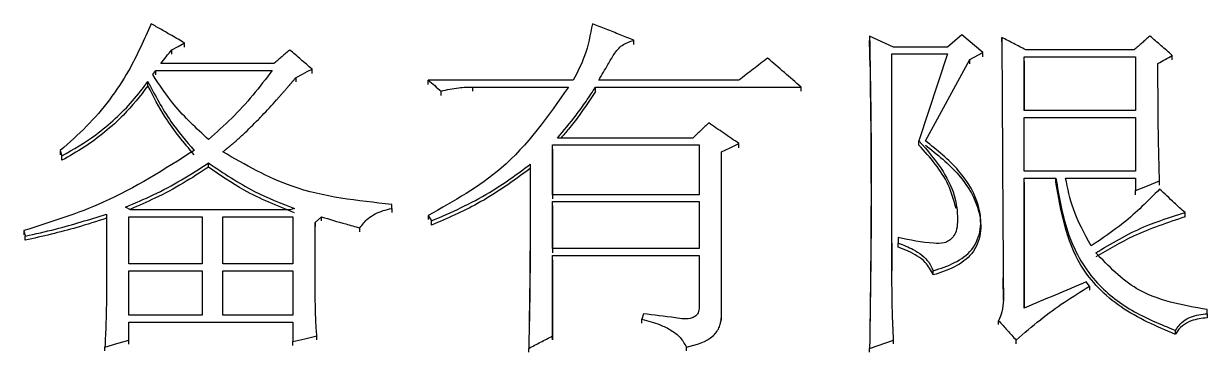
# Model space of a CAD drawing. Header units: millimetres. Extents: x 2063 to 4500, y 825 to 2548.
# Drawn here: x 2696.06 to 2704.09, y 2266.58 to 2268.81 of the extents above; entities that cross this region are included whole.
import ezdxf

# ---------------------------------------------------------------- set-up
doc = ezdxf.new("R2010")
doc.units = ezdxf.units.MM

msp = doc.modelspace()

# ---------------------------------------------------------------- linework, layer by layer
at = {"color": 7, "linetype": 'Continuous', "lineweight": 25}
for p, q in [((2700.1997, 2268.6638), (2700.1997, 2268.6935)), ((2701.9628, 2268.6469), (2701.8006, 2268.7216)), ((2701.8006, 2268.7216), (2701.8006, 2268.6916)), ((2701.8035, 2268.5126), (2701.8006, 2268.6916)), ((2702.428, 2268.731), (2702.3306, 2268.6469)), ((2702.5686, 2268.6095), (2702.428, 2268.731)), ((2702.6984, 2268.6825), (2702.6984, 2268.7123)), ((2697.0626, 2268.5985), (2697.0626, 2268.6281)), ((2697.1491, 2268.6452), (2697.1491, 2268.6749)), ((2702.3306, 2268.6469), (2701.9628, 2268.6469)), ((2702.4821, 2268.5628), (2702.5686, 2268.6095)), ((2702.5686, 2268.5799), (2702.5686, 2268.6095)), ((2703.5962, 2268.6282), (2702.8607, 2268.6282)), ((2697.7549, 2268.5347), (2696.9869, 2268.5347)), ((2701.952, 2268.6002), (2702.3306, 2268.6002)), ((2701.952, 2267.1285), (2701.952, 2268.6002)), ((2701.952, 2268.5706), (2701.952, 2268.6002)), ((2702.3306, 2268.6002), (2702.1359, 2268.0107)), ((2702.1792, 2268.0107), (2702.4821, 2268.5628)), ((2702.4821, 2268.5333), (2702.4821, 2268.5628)), ((2702.8499, 2268.5815), (2703.6071, 2268.5815)), ((2702.8499, 2268.2167), (2702.8499, 2268.5815)), ((2702.8499, 2268.5519), (2702.8499, 2268.5815)), ((2702.8499, 2268.5517), (2702.8499, 2268.2167)), ((2703.6071, 2268.5815), (2703.6071, 2268.2167)), ((2703.8559, 2268.5613), (2703.8559, 2268.5908)), ((2696.9328, 2268.4599), (2696.9544, 2268.4879)), ((2696.9544, 2268.4879), (2697.7441, 2268.488)), ((2696.9544, 2268.4586), (2696.9544, 2268.4879)), ((2697.9063, 2268.4119), (2697.9063, 2268.4412)), ((2698.0145, 2268.4679), (2698.0145, 2268.4973)), ((2696.9003, 2268.3839), (2696.9003, 2268.4132)), ((2699.7885, 2268.4225), (2698.8042, 2268.4225)), ((2698.8042, 2268.3932), (2698.8042, 2268.4225)), ((2699.1071, 2268.3757), (2699.756, 2268.3758)), ((2699.1071, 2268.3465), (2699.1071, 2268.3757)), ((2699.94, 2268.3758), (2701.3354, 2268.3758)), ((2699.94, 2268.3465), (2699.94, 2268.3758)), ((2700.9136, 2268.4225), (2699.9616, 2268.4225)), ((2701.3354, 2268.3465), (2701.3354, 2268.3758)), ((2698.8907, 2268.3185), (2698.8907, 2268.3477)), ((2703.6071, 2268.2167), (2702.8499, 2268.2167)), ((2702.8499, 2268.1699), (2703.6071, 2268.1699)), ((2702.8499, 2267.8045), (2702.8499, 2268.1699)), ((2702.8499, 2268.141), (2702.8499, 2268.1699)), ((2703.6071, 2268.1699), (2703.6071, 2267.8045)), ((2699.6479, 2267.9826), (2700.6431, 2267.9826)), ((2699.6479, 2267.645), (2699.6479, 2267.9826)), ((2699.6479, 2267.954), (2699.6479, 2267.9826)), ((2700.5999, 2268.0294), (2699.6804, 2268.0294)), ((2700.6431, 2267.9826), (2700.6431, 2267.6451)), ((2700.9136, 2267.9633), (2700.9136, 2267.9919)), ((2702.1359, 2267.9821), (2702.1359, 2268.0107)), ((2696.3054, 2267.9451), (2696.3162, 2267.9076)), ((2696.3054, 2267.9451), (2696.3054, 2267.9166)), ((2696.3162, 2267.8792), (2696.3162, 2267.9076)), ((2699.6479, 2267.9535), (2699.6479, 2267.6164)), ((2700.7946, 2266.8181), (2700.7946, 2267.9357)), ((2700.7946, 2267.9072), (2700.7946, 2267.9357)), ((2703.6071, 2267.8045), (2702.8499, 2267.8045)), ((2702.8499, 2267.7576), (2703.0662, 2267.7576)), ((2702.8499, 2266.8746), (2702.8499, 2267.7576)), ((2702.8499, 2267.7294), (2702.8499, 2267.7576)), ((2702.8499, 2267.7289), (2702.8499, 2266.8746)), ((2703.0662, 2267.7294), (2703.0662, 2267.7576)), ((2703.1311, 2267.7576), (2703.6071, 2267.7576)), ((2703.6071, 2267.7576), (2703.6071, 2267.6732)), ((2703.7693, 2267.7107), (2703.7693, 2267.7389)), ((2700.6431, 2267.6451), (2699.6479, 2267.645)), ((2703.6071, 2267.6451), (2703.6071, 2267.6732)), ((2696.7814, 2267.5418), (2696.7489, 2267.5606)), ((2698.5554, 2267.5512), (2698.5554, 2267.5794)), ((2698.5554, 2267.5515), (2698.5554, 2267.5794)), ((2699.6479, 2267.5981), (2700.6431, 2267.5981)), ((2699.6479, 2267.2789), (2699.6479, 2267.5981)), ((2699.6479, 2267.5702), (2699.6479, 2267.5981)), ((2699.6479, 2267.5696), (2699.6479, 2267.2507)), ((2700.6431, 2267.5981), (2700.6431, 2267.2789)), ((2696.6191, 2267.5136), (2696.6191, 2266.9874)), ((2696.7705, 2267.4949), (2697.2681, 2267.4949)), ((2696.7705, 2267.1755), (2696.7705, 2267.4949)), ((2696.7705, 2267.4671), (2696.7705, 2267.4949)), ((2697.8631, 2267.5418), (2696.7814, 2267.5418)), ((2697.2681, 2267.4949), (2697.2681, 2267.1755)), ((2697.4088, 2267.4949), (2697.8847, 2267.4949)), ((2697.4088, 2267.1755), (2697.4088, 2267.4949)), ((2697.4088, 2267.4671), (2697.4088, 2267.4949)), ((2697.8847, 2267.4949), (2697.8847, 2267.1755)), ((2698.0362, 2267.4573), (2698.0794, 2267.4949)), ((2698.0794, 2267.4671), (2698.0794, 2267.4949)), ((2698.5554, 2267.5512), (2698.5554, 2267.5233)), ((2698.8042, 2267.5043), (2698.8258, 2267.4668)), ((2698.8042, 2267.5043), (2698.8042, 2267.4765)), ((2702.5541, 2267.4595), (2702.5541, 2267.4875)), ((2703.9423, 2267.4953), (2703.9423, 2267.5232)), ((2696.0566, 2267.401), (2696.0674, 2267.3634)), ((2698.0362, 2266.9686), (2698.0362, 2267.4573)), ((2698.0362, 2267.4573), (2698.0362, 2267.4296)), ((2698.3391, 2267.3921), (2698.3391, 2267.4198)), ((2698.8258, 2267.439), (2698.8258, 2267.4668)), ((2696.0674, 2267.3358), (2696.0674, 2267.3634)), ((2701.952, 2267.3164), (2701.952, 2267.1282)), ((2701.9953, 2267.354), (2701.9953, 2267.3165)), ((2701.9953, 2267.289), (2701.9953, 2267.3165)), ((2700.6431, 2267.2789), (2699.6479, 2267.2789)), ((2697.2681, 2267.1755), (2696.7705, 2267.1755)), ((2697.8847, 2267.1755), (2697.4088, 2267.1755)), ((2699.6479, 2267.2319), (2700.6431, 2267.2319)), ((2699.648, 2266.6862), (2699.6479, 2267.2319)), ((2699.6479, 2267.2045), (2699.6479, 2267.2319)), ((2699.6479, 2267.2038), (2699.648, 2266.6589)), ((2700.6431, 2267.2319), (2700.6431, 2266.8839)), ((2696.7705, 2267.1285), (2697.2681, 2267.1285)), ((2696.7705, 2266.8274), (2696.7705, 2267.1285)), ((2696.7705, 2267.1013), (2696.7705, 2267.1285)), ((2697.2681, 2267.1285), (2697.2681, 2266.8275)), ((2697.4088, 2267.1285), (2697.8847, 2267.1285)), ((2697.4088, 2266.8275), (2697.4088, 2267.1285)), ((2697.4088, 2267.1013), (2697.4088, 2267.1285)), ((2697.8847, 2267.1285), (2697.8847, 2266.8275)), ((2702.2333, 2267.1013), (2702.2333, 2267.1285)), ((2702.7091, 2266.9299), (2702.7083, 2267.0809)), ((2703.2934, 2267.0251), (2703.2717, 2267.0533)), ((2703.2934, 2267.0251), (2703.2934, 2266.998)), ((2700.2645, 2266.8369), (2700.2537, 2266.7992)), ((2704.0939, 2266.8369), (2704.0939, 2266.8652)), ((2704.0939, 2266.8384), (2704.0939, 2266.8652)), ((2704.0939, 2266.8369), (2704.0939, 2266.8102)), ((2697.2681, 2266.8275), (2696.7705, 2266.8274)), ((2696.7706, 2266.7804), (2697.8847, 2266.7804)), ((2696.7706, 2266.658), (2696.7706, 2266.7804)), ((2696.7706, 2266.7537), (2696.7706, 2266.7804)), ((2697.8847, 2266.8275), (2697.4088, 2266.8275)), ((2697.8847, 2266.7804), (2697.8847, 2266.6486)), ((2700.2537, 2266.7726), (2700.2537, 2266.7992)), ((2700.7946, 2266.7914), (2700.7946, 2266.8181)), ((2702.6768, 2266.7632), (2702.6768, 2266.7899)), ((2698.047, 2266.6597), (2698.047, 2266.6862)), ((2699.648, 2266.6597), (2699.648, 2266.6862)), ((2703.8775, 2266.6974), (2703.8775, 2266.724)), ((2696.6083, 2266.5845), (2696.6083, 2266.6109)), ((2696.7706, 2266.6315), (2696.7706, 2266.658)), ((2697.8847, 2266.6221), (2697.8847, 2266.6486)), ((2699.4857, 2266.5751), (2699.4857, 2266.6015)), ((2700.5566, 2266.5845), (2700.5566, 2266.6109)), ((2701.8006, 2266.6015), (2701.9629, 2266.658)), ((2701.8006, 2266.5751), (2701.8006, 2266.6015)), ((2701.9629, 2266.6316), (2701.9629, 2266.658)), ((2702.7958, 2266.6316), (2702.7958, 2266.658))]:
    msp.add_line(p, q, dxfattribs=at)
at = {"color": 7, "linetype": 'Continuous', "lineweight": 25, "flags": 128}
for points in [[(2697.0626, 2268.6281), (2697.1059, 2268.6515), (2697.1491, 2268.6749)], [(2697.9063, 2268.4412), (2697.9503, 2268.464), (2697.9824, 2268.4807), (2698.0145, 2268.4973)], [(2700.7946, 2267.9357), (2700.8541, 2267.9638), (2700.9136, 2267.9919)], [(2697.3115, 2267.8324), (2697.3115, 2267.8393), (2697.3115, 2267.8468), (2697.3115, 2267.8608)], [(2703.6071, 2267.6732), (2703.6882, 2267.7061), (2703.7693, 2267.7389)], [(2697.8956, 2267.5512), (2697.8793, 2267.5465), (2697.8631, 2267.5418)], [(2696.0566, 2267.401), (2696.0566, 2267.3895), (2696.0566, 2267.3811), (2696.0566, 2267.3733)], [(2697.8847, 2266.6486), (2697.9659, 2266.6674), (2698.047, 2266.6862)], [(2696.6083, 2266.6109), (2696.6894, 2266.6344), (2696.7706, 2266.658)]]:
    msp.add_lwpolyline(points, dxfattribs=at)
at = {"color": 7, "linetype": 'Continuous', "lineweight": 25}
for points, knots in [([(2696.9219, 2268.8056), (2696.8743, 2268.697), (2696.7954, 2268.5174), (2696.6422, 2268.2865), (2696.4874, 2268.1044), (2696.3663, 2267.9984), (2696.3054, 2267.9451)], [0, 0, 0, 0, 0.33491, 0.554084, 0.775731, 1, 1, 1, 1]), ([(2697.1491, 2268.6749), (2697.1203, 2268.6915), (2697.068, 2268.7216), (2696.9923, 2268.7651), (2696.9454, 2268.7921), (2696.922, 2268.8056)], [0, 0, 0, 0, 0.380657, 0.690329, 1, 1, 1, 1]), ([(2699.9183, 2268.8056), (2699.9043, 2268.7313), (2699.8792, 2268.5979), (2699.8164, 2268.4764), (2699.7885, 2268.4225)], [0, 0, 0, 0, 0.556867, 1, 1, 1, 1]), ([(2700.1996, 2268.6936), (2700.1686, 2268.7059), (2700.1062, 2268.7308), (2700.0124, 2268.7682), (2699.9497, 2268.7932), (2699.9183, 2268.8057)], [0, 0, 0, 0, 0.331265, 0.665632, 1, 1, 1, 1]), ([(2699.9616, 2268.4225), (2699.9826, 2268.4581), (2700.0172, 2268.5167), (2700.0638, 2268.5986), (2700.1166, 2268.6656), (2700.1716, 2268.6841), (2700.1996, 2268.6935)], [0, 0, 0, 0, 0.334928, 0.552034, 0.77193, 1, 1, 1, 1]), ([(2701.8006, 2268.7216), (2701.8008, 2268.71), (2701.8012, 2268.6868), (2701.8018, 2268.6519), (2701.8026, 2268.6055), (2701.8036, 2268.5474), (2701.8047, 2268.4777), (2701.8058, 2268.4079), (2701.8069, 2268.3382), (2701.8079, 2268.2684), (2701.8088, 2268.1986), (2701.8094, 2268.1404), (2701.8101, 2268.0822), (2701.8106, 2268.024), (2701.8111, 2267.9541), (2701.8114, 2267.8959), (2701.8116, 2267.8492), (2701.8117, 2267.8143), (2701.8118, 2267.7793), (2701.8118, 2267.7443), (2701.8118, 2267.7152), (2701.8118, 2267.6919), (2701.8118, 2267.6744), (2701.8117, 2267.6569), (2701.8117, 2267.6394), (2701.8117, 2267.6248), (2701.8116, 2267.6131), (2701.8116, 2267.6015), (2701.8116, 2267.5869), (2701.8115, 2267.5694), (2701.8114, 2267.5519), (2701.8113, 2267.5344), (2701.8113, 2267.5169), (2701.8112, 2267.4994), (2701.811, 2267.476), (2701.8109, 2267.4469), (2701.8106, 2267.4119), (2701.8103, 2267.3768), (2701.8101, 2267.3418), (2701.8098, 2267.3068), (2701.8094, 2267.2717), (2701.809, 2267.225), (2701.8083, 2267.1666), (2701.8075, 2267.0965), (2701.8066, 2267.0263), (2701.8057, 2266.9562), (2701.8049, 2266.8977), (2701.8043, 2266.8509), (2701.8038, 2266.8158), (2701.8032, 2266.7807), (2701.8027, 2266.7456), (2701.8022, 2266.7105), (2701.8017, 2266.6748), (2701.8011, 2266.6384), (2701.8008, 2266.6138), (2701.8006, 2266.6015)], [0, 0, 0, 0, 0.016501, 0.033002, 0.049503, 0.082504, 0.115506, 0.148508, 0.18151, 0.214512, 0.247513, 0.280515, 0.297016, 0.330018, 0.36302, 0.396021, 0.412522, 0.429023, 0.445524, 0.462025, 0.478526, 0.486776, 0.495027, 0.503277, 0.511528, 0.519778, 0.523903, 0.528029, 0.536279, 0.54453, 0.55278, 0.56103, 0.569281, 0.577531, 0.585782, 0.602283, 0.618784, 0.635284, 0.651785, 0.668286, 0.684787, 0.701288, 0.73429, 0.767292, 0.800293, 0.833295, 0.866297, 0.882798, 0.899299, 0.9158, 0.932301, 0.948801, 0.965302, 0.982651, 1, 1, 1, 1]), ([(2702.6984, 2268.7123), (2702.6988, 2268.6507), (2702.6995, 2268.5276), (2702.7006, 2268.3428), (2702.7016, 2268.1578), (2702.7025, 2268.0036), (2702.7033, 2267.8492), (2702.7041, 2267.6948), (2702.7053, 2267.5093), (2702.7063, 2267.3547), (2702.7074, 2267.2119), (2702.7081, 2267.106), (2702.7088, 2267.006), (2702.7091, 2266.956), (2702.7093, 2266.931)], [0, 0, 0, 0, 0.104023, 0.208045, 0.312068, 0.416091, 0.468102, 0.572125, 0.676148, 0.78017, 0.832182, 0.916091, 0.958045, 1, 1, 1, 1]), ([(2702.8607, 2268.6282), (2702.8336, 2268.6422), (2702.7795, 2268.6702), (2702.7254, 2268.6983), (2702.6984, 2268.7123)], [0, 0, 0, 0, 0.5, 1, 1, 1, 1]), ([(2703.7044, 2268.7216), (2703.6864, 2268.7061), (2703.6503, 2268.6749), (2703.6143, 2268.6438), (2703.5962, 2268.6282)], [0, 0, 0, 0, 0.500001, 1, 1, 1, 1]), ([(2703.8559, 2268.5908), (2703.8306, 2268.6126), (2703.7801, 2268.6562), (2703.7297, 2268.6998), (2703.7044, 2268.7216)], [0, 0, 0, 0, 0.499999, 1, 1, 1, 1]), ([(2696.9869, 2268.5347), (2696.9995, 2268.5503), (2697.0247, 2268.5814), (2697.05, 2268.6126), (2697.0626, 2268.6281)], [0, 0, 0, 0, 0.499997, 1, 1, 1, 1]), ([(2697.8631, 2268.6282), (2697.845, 2268.6126), (2697.809, 2268.5814), (2697.7729, 2268.5503), (2697.7549, 2268.5347)], [0, 0, 0, 0, 0.500001, 1, 1, 1, 1]), ([(2698.0145, 2268.4973), (2697.9893, 2268.5191), (2697.9388, 2268.5627), (2697.8883, 2268.6064), (2697.8631, 2268.6282)], [0, 0, 0, 0, 0.5, 1, 1, 1, 1]), ([(2701.1083, 2268.5721), (2701.0758, 2268.5472), (2701.0109, 2268.4973), (2700.946, 2268.4475), (2700.9136, 2268.4225)], [0, 0, 0, 0, 0.500001, 1, 1, 1, 1]), ([(2701.3354, 2268.3758), (2701.2976, 2268.4085), (2701.2218, 2268.474), (2701.1461, 2268.5394), (2701.1083, 2268.5721)], [0, 0, 0, 0, 0.5, 1, 1, 1, 1]), ([(2701.8023, 2268.5827), (2701.8023, 2268.5827), (2701.8022, 2268.5826), (2701.8022, 2268.5818), (2701.8023, 2268.5722), (2701.8066, 2268.2646), (2701.8117, 2267.8331), (2701.8092, 2267.3109), (2701.8063, 2267.0336), (2701.8045, 2266.891), (2701.8034, 2266.8045), (2701.8031, 2266.7788), (2701.803, 2266.7653)], [0, 0, 0, 0, 0.000561, 0.001264, 0.002999, 0.021919, 0.484329, 0.728284, 0.866003, 0.931669, 0.9642, 1, 1, 1, 1]), ([(2703.7585, 2268.5347), (2703.7747, 2268.5441), (2703.8072, 2268.5628), (2703.8396, 2268.5815), (2703.8559, 2268.5908)], [0, 0, 0, 0, 0.4999992, 1, 1, 1, 1]), ([(2703.7693, 2267.7389), (2703.765, 2267.8998), (2703.7605, 2268.0641), (2703.7596, 2268.2314), (2703.7595, 2268.2444), (2703.7594, 2268.2575), (2703.7594, 2268.2705), (2703.7593, 2268.2803), (2703.7592, 2268.2934), (2703.7592, 2268.3064), (2703.7591, 2268.3195), (2703.7591, 2268.3293), (2703.759, 2268.3423), (2703.759, 2268.3554), (2703.7589, 2268.3684), (2703.7589, 2268.3815), (2703.7589, 2268.3945), (2703.7588, 2268.4076), (2703.7588, 2268.4174), (2703.7588, 2268.4304), (2703.7587, 2268.4418), (2703.7587, 2268.4516), (2703.7587, 2268.4581), (2703.7587, 2268.4646), (2703.7587, 2268.4712), (2703.7586, 2268.4761), (2703.7586, 2268.4826), (2703.7586, 2268.4891), (2703.7586, 2268.4956), (2703.7586, 2268.5005), (2703.7586, 2268.507), (2703.7586, 2268.5136), (2703.7585, 2268.5201), (2703.7585, 2268.5266), (2703.7585, 2268.5315), (2703.7585, 2268.5347)], [0, 0, 0, 0, 0.606141, 0.618449, 0.630757, 0.655373, 0.667681, 0.679989, 0.692297, 0.716913, 0.729221, 0.741529, 0.753837, 0.778453, 0.790761, 0.803069, 0.827685, 0.839993, 0.852301, 0.864609, 0.889225, 0.895379, 0.901533, 0.913842, 0.919996, 0.92615, 0.932304, 0.944612, 0.950766, 0.95692, 0.963074, 0.975382, 0.981536, 0.98769, 1, 1, 1, 1]), ([(2697.3114, 2268.0201), (2697.2302, 2268.0949), (2697.0859, 2268.2278), (2696.9793, 2268.3894), (2696.9328, 2268.4599)], [0, 0, 0, 0, 0.56355, 1, 1, 1, 1]), ([(2697.7441, 2268.488), (2697.7011, 2268.4315), (2697.6156, 2268.3191), (2697.4721, 2268.1613), (2697.3651, 2268.0672), (2697.3114, 2268.0201)], [0, 0, 0, 0, 0.334945, 0.666198, 1, 1, 1, 1]), ([(2697.4088, 2267.9357), (2697.4111, 2267.9376), (2697.4147, 2267.9405), (2697.4194, 2267.9443), (2697.4241, 2267.9481), (2697.4289, 2267.9519), (2697.4336, 2267.9558), (2697.4371, 2267.9586), (2697.4418, 2267.9625), (2697.4465, 2267.9663), (2697.4512, 2267.9702), (2697.4548, 2267.973), (2697.4583, 2267.9759), (2697.463, 2267.9798), (2697.4688, 2267.9847), (2697.4746, 2267.9895), (2697.4827, 2267.9964), (2697.5068, 2268.0172), (2697.5651, 2268.0702), (2697.6253, 2268.1298), (2697.701, 2268.2078), (2697.7438, 2268.2546), (2697.7798, 2268.2951), (2697.7878, 2268.3042), (2697.7957, 2268.3132), (2697.8037, 2268.3223), (2697.8096, 2268.3291), (2697.8156, 2268.3359), (2697.8235, 2268.3449), (2697.8314, 2268.354), (2697.8393, 2268.3631), (2697.8452, 2268.37), (2697.8501, 2268.3757), (2697.854, 2268.3802), (2697.858, 2268.3848), (2697.8619, 2268.3894), (2697.8658, 2268.3939), (2697.8687, 2268.3974), (2697.8727, 2268.4019), (2697.8766, 2268.4065), (2697.8805, 2268.4111), (2697.8834, 2268.4145), (2697.8864, 2268.4179), (2697.8903, 2268.4225), (2697.8942, 2268.4271), (2697.8981, 2268.4316), (2697.9019, 2268.436), (2697.9046, 2268.4392), (2697.9063, 2268.4412)], [0, 0, 0, 0, 0.012754, 0.019131, 0.025508, 0.038262, 0.044639, 0.051016, 0.057393, 0.070147, 0.076524, 0.082901, 0.089278, 0.095655, 0.108409, 0.121164, 0.127541, 0.153049, 0.255102, 0.459223, 0.51024, 0.714344, 0.727098, 0.739852, 0.76536, 0.778114, 0.790868, 0.803622, 0.816376, 0.841885, 0.854639, 0.867393, 0.880147, 0.886524, 0.892901, 0.905655, 0.912032, 0.918409, 0.924786, 0.93754, 0.943917, 0.950294, 0.956671, 0.963048, 0.975802, 0.982179, 0.988556, 1, 1, 1, 1]), ([(2696.3162, 2267.9076), (2696.3947, 2267.953), (2696.5232, 2268.0274), (2696.6794, 2268.1591), (2696.7992, 2268.2797), (2696.8667, 2268.3688), (2696.9003, 2268.4132)], [0, 0, 0, 0, 0.345122, 0.565624, 0.783909, 1, 1, 1, 1]), ([(2696.9003, 2268.3836), (2696.8471, 2268.3157), (2696.7589, 2268.2033), (2696.6089, 2268.0682), (2696.4695, 2267.9645), (2696.3675, 2267.9074), (2696.3162, 2267.8787)], [0, 0, 0, 0, 0.334608, 0.554057, 0.775918, 1, 1, 1, 1]), ([(2696.9004, 2268.4132), (2696.9487, 2268.3202), (2697.0355, 2268.1533), (2697.1592, 2268.0091), (2697.214, 2267.9452)], [0, 0, 0, 0, 0.556747, 1, 1, 1, 1]), ([(2697.214, 2267.9162), (2697.1452, 2267.998), (2697.023, 2268.1433), (2696.9377, 2268.3105), (2696.9004, 2268.3836)], [0, 0, 0, 0, 0.563004, 1, 1, 1, 1]), ([(2698.8042, 2268.4225), (2698.8186, 2268.41), (2698.8474, 2268.3851), (2698.8763, 2268.3602), (2698.8907, 2268.3477)], [0, 0, 0, 0, 0.5, 1, 1, 1, 1]), ([(2699.756, 2268.3758), (2699.6175, 2268.1779), (2699.3664, 2267.8193), (2698.9781, 2267.6018), (2698.8042, 2267.5043)], [0, 0, 0, 0, 0.551948, 1, 1, 1, 1]), ([(2698.8907, 2268.3477), (2698.9305, 2268.357), (2699.0016, 2268.3736), (2699.0748, 2268.3751), (2699.1071, 2268.3757)], [0, 0, 0, 0, 0.558835, 1, 1, 1, 1]), ([(2699.6804, 2268.0294), (2699.7235, 2268.0803), (2699.792, 2268.1609), (2699.8762, 2268.2782), (2699.9187, 2268.3432), (2699.94, 2268.3758)], [0, 0, 0, 0, 0.460317, 0.729933, 1, 1, 1, 1]), ([(2699.94, 2268.3462), (2699.9034, 2268.2909), (2699.8455, 2268.2032), (2699.7645, 2268.0991), (2699.7221, 2268.0495), (2699.7049, 2268.0294)], [0, 0, 0, 0, 0.504974, 0.800306, 1, 1, 1, 1]), ([(2700.708, 2268.1324), (2700.69, 2268.1153), (2700.6539, 2268.0809), (2700.6179, 2268.0466), (2700.5999, 2268.0294)], [0, 0, 0, 0, 0.500002, 1, 1, 1, 1]), ([(2700.9136, 2267.9919), (2700.8793, 2268.0154), (2700.8108, 2268.0622), (2700.7423, 2268.109), (2700.708, 2268.1324)], [0, 0, 0, 0, 0.499999, 1, 1, 1, 1]), ([(2702.1359, 2268.0107), (2702.1941, 2267.9437), (2702.2976, 2267.8247), (2702.3882, 2267.632), (2702.4003, 2267.4905), (2702.3931, 2267.402), (2702.3705, 2267.3591), (2702.342, 2267.3312), (2702.2963, 2267.3128), (2702.1769, 2267.3162), (2702.0747, 2267.3375), (2701.9953, 2267.354)], [0, 0, 0, 0, 0.23749, 0.42213, 0.564767, 0.621672, 0.660735, 0.693272, 0.725999, 0.787152, 1, 1, 1, 1]), ([(2702.3878, 2267.5502), (2702.3725, 2267.6058), (2702.3279, 2267.7684), (2702.2121, 2267.897), (2702.1359, 2267.9816)], [0, 0, 0, 0, 0.341793, 1, 1, 1, 1]), ([(2702.2333, 2267.1285), (2702.2822, 2267.1445), (2702.3785, 2267.176), (2702.5065, 2267.2657), (2702.5637, 2267.4087), (2702.5462, 2267.6045), (2702.4151, 2267.8236), (2702.2588, 2267.9476), (2702.1792, 2268.0107)], [0, 0, 0, 0, 0.1273113, 0.25064, 0.3763468, 0.5011022, 0.7458194, 1, 1, 1, 1]), ([(2702.1792, 2267.9816), (2702.2588, 2267.9186), (2702.4151, 2267.7949), (2702.5462, 2267.576), (2702.5638, 2267.3804), (2702.5065, 2267.2375), (2702.3785, 2267.148), (2702.2822, 2267.1165), (2702.2333, 2267.1006)], [0, 0, 0, 0, 0.254227, 0.498888, 0.62358, 0.749246, 0.87261, 1, 1, 1, 1]), ([(2697.214, 2267.9452), (2697.0131, 2267.8175), (2696.6516, 2267.5877), (2696.2397, 2267.4584), (2696.0566, 2267.401)], [0, 0, 0, 0, 0.555577, 1, 1, 1, 1]), ([(2698.5554, 2267.5794), (2698.3239, 2267.6033), (2697.9141, 2267.6457), (2697.562, 2267.8478), (2697.4088, 2267.9357)], [0, 0, 0, 0, 0.56492, 1, 1, 1, 1]), ([(2696.7489, 2267.5606), (2696.8118, 2267.5874), (2696.9414, 2267.6426), (2697.1297, 2267.7429), (2697.2507, 2267.8214), (2697.3114, 2267.8607)], [0, 0, 0, 0, 0.320214, 0.659112, 1, 1, 1, 1]), ([(2697.3114, 2267.8319), (2697.2545, 2267.7947), (2697.1374, 2267.7182), (2696.9598, 2267.6236), (2696.8375, 2267.5708), (2696.7818, 2267.5468)], [0, 0, 0, 0, 0.339407, 0.698467, 1, 1, 1, 1]), ([(2697.3114, 2267.8608), (2697.4133, 2267.792), (2697.5964, 2267.6683), (2697.8037, 2267.5872), (2697.8956, 2267.5513)], [0, 0, 0, 0, 0.556532, 1, 1, 1, 1]), ([(2697.8956, 2267.5228), (2697.7791, 2267.5693), (2697.5723, 2267.6519), (2697.3907, 2267.7772), (2697.3114, 2267.8319)], [0, 0, 0, 0, 0.563368, 1, 1, 1, 1]), ([(2698.8258, 2267.4668), (2698.9602, 2267.5258), (2699.1989, 2267.6305), (2699.406, 2267.7843), (2699.4965, 2267.8514)], [0, 0, 0, 0, 0.563405, 1, 1, 1, 1]), ([(2699.4965, 2267.8225), (2699.3802, 2267.7381), (2699.1711, 2267.5864), (2698.9319, 2267.4839), (2698.8258, 2267.4384)], [0, 0, 0, 0, 0.556386, 1, 1, 1, 1]), ([(2699.4965, 2267.8514), (2699.4964, 2267.8207), (2699.4964, 2267.7823), (2699.4963, 2267.7401), (2699.4963, 2267.7209), (2699.4962, 2267.7017), (2699.4962, 2267.6825), (2699.4962, 2267.6633), (2699.4961, 2267.6441), (2699.4961, 2267.6249), (2699.496, 2267.6057), (2699.496, 2267.5788), (2699.4959, 2267.5481), (2699.4958, 2267.5097), (2699.4958, 2267.4713), (2699.4957, 2267.4328), (2699.4956, 2267.3944), (2699.4955, 2267.356), (2699.4954, 2267.3175), (2699.4953, 2267.2791), (2699.4951, 2267.2406), (2699.495, 2267.2021), (2699.4949, 2267.1637), (2699.4946, 2267.079), (2699.4937, 2266.9866), (2699.4922, 2266.8942), (2699.4914, 2266.848), (2699.4906, 2266.8095), (2699.4899, 2266.7787), (2699.4894, 2266.7555), (2699.4889, 2266.7324), (2699.4883, 2266.7093), (2699.4878, 2266.6862), (2699.4873, 2266.6669), (2699.4868, 2266.647), (2699.4863, 2266.6265), (2699.4859, 2266.6098), (2699.4857, 2266.6015)], [0, 0, 0, 0, 0.073851, 0.092313, 0.101545, 0.120007, 0.13847, 0.147702, 0.166164, 0.184627, 0.193858, 0.212321, 0.249246, 0.267709, 0.304634, 0.34156, 0.360022, 0.396948, 0.433873, 0.452336, 0.489261, 0.526187, 0.544649, 0.581575, 0.729279, 0.766204, 0.803129, 0.840055, 0.858517, 0.87698, 0.895443, 0.913906, 0.932368, 0.950831, 0.960062, 0.980031, 1, 1, 1, 1]), ([(2703.0662, 2267.7576), (2703.0862, 2267.6344), (2703.1263, 2267.3865), (2703.2998, 2267.0623), (2703.5757, 2266.8465), (2703.7762, 2266.7651), (2703.8775, 2266.724)], [0, 0, 0, 0, 0.271409, 0.54611, 0.770558, 1, 1, 1, 1]), ([(2703.8775, 2266.6966), (2703.7499, 2266.7507), (2703.4991, 2266.8571), (2703.156, 2267.2041), (2703.1, 2267.5315), (2703.0662, 2267.7289)], [0, 0, 0, 0, 0.291427, 0.572864, 1, 1, 1, 1]), ([(2703.3043, 2267.2978), (2703.2595, 2267.3798), (2703.1797, 2267.5259), (2703.1459, 2267.687), (2703.1311, 2267.7576)], [0, 0, 0, 0, 0.561781, 1, 1, 1, 1]), ([(2703.7693, 2267.6826), (2703.6906, 2267.6028), (2703.549, 2267.4594), (2703.3795, 2267.3474), (2703.3043, 2267.2978)], [0, 0, 0, 0, 0.556475, 1, 1, 1, 1]), ([(2703.9423, 2267.5232), (2703.9181, 2267.5455), (2703.8771, 2267.5833), (2703.8194, 2267.6365), (2703.786, 2267.6672), (2703.7693, 2267.6826)], [0, 0, 0, 0, 0.420833, 0.71041, 1, 1, 1, 1]), ([(2696.0674, 2267.3634), (2696.1361, 2267.3789), (2696.2635, 2267.4076), (2696.4472, 2267.4589), (2696.5618, 2267.4954), (2696.6191, 2267.5136)], [0, 0, 0, 0, 0.368755, 0.684174, 1, 1, 1, 1]), ([(2696.6191, 2267.4852), (2696.5523, 2267.4636), (2696.4282, 2267.4234), (2696.2435, 2267.3758), (2696.1261, 2267.3487), (2696.0674, 2267.3352)], [0, 0, 0, 0, 0.3688155, 0.6842587, 1, 1, 1, 1]), ([(2698.0794, 2267.4949), (2698.1339, 2267.4783), (2698.2201, 2267.4522), (2698.3071, 2267.4285), (2698.3391, 2267.4198)], [0, 0, 0, 0, 0.632425, 1, 1, 1, 1]), ([(2698.3391, 2267.4198), (2698.3565, 2267.4423), (2698.3856, 2267.4799), (2698.4431, 2267.516), (2698.4974, 2267.5384), (2698.536, 2267.5469), (2698.5554, 2267.5512)], [0, 0, 0, 0, 0.330275, 0.550122, 0.773937, 1, 1, 1, 1]), ([(2699.4959, 2267.531), (2699.4953, 2267.3815), (2699.4944, 2267.1481), (2699.4907, 2266.8852), (2699.4883, 2266.7563), (2699.4879, 2266.7199), (2699.4879, 2266.7189), (2699.4879, 2266.7186), (2699.4879, 2266.7185), (2699.4879, 2266.7185), (2699.4879, 2266.7185)], [0, 0, 0, 0, 0.538947, 0.84135, 0.9945, 0.997599, 0.998704, 0.99955, 0.999901, 1, 1, 1, 1]), ([(2703.3367, 2267.2507), (2703.4433, 2267.3142), (2703.6343, 2267.4278), (2703.8479, 2267.494), (2703.9423, 2267.5232)], [0, 0, 0, 0, 0.5581675, 1, 1, 1, 1]), ([(2703.9423, 2267.4947), (2703.8234, 2267.455), (2703.6116, 2267.3842), (2703.4205, 2267.2719), (2703.3367, 2267.2226)], [0, 0, 0, 0, 0.56146, 1, 1, 1, 1]), ([(2701.9953, 2267.3165), (2702.0297, 2267.3032), (2702.0862, 2267.2815), (2702.1562, 2267.2369), (2702.2051, 2267.1884), (2702.224, 2267.1483), (2702.2333, 2267.1285)], [0, 0, 0, 0, 0.348649, 0.570981, 0.788219, 1, 1, 1, 1]), ([(2702.2333, 2267.1006), (2702.2173, 2267.1309), (2702.1906, 2267.1814), (2702.1244, 2267.23), (2702.0626, 2267.2638), (2702.0178, 2267.2801), (2701.9953, 2267.2883)], [0, 0, 0, 0, 0.328554, 0.548785, 0.773176, 1, 1, 1, 1]), ([(2704.0939, 2266.8652), (2703.9242, 2266.8951), (2703.6267, 2266.9477), (2703.4239, 2267.1596), (2703.3367, 2267.2507)], [0, 0, 0, 0, 0.5699995, 1, 1, 1, 1]), ([(2701.9629, 2266.658), (2701.96, 2266.7251), (2701.9552, 2266.837), (2701.9528, 2266.9939), (2701.9523, 2267.0836), (2701.952, 2267.1285)], [0, 0, 0, 0, 0.427543, 0.713753, 1, 1, 1, 1]), ([(2702.7958, 2266.658), (2702.8498, 2266.705), (2702.9545, 2266.796), (2703.1222, 2266.9169), (2703.2363, 2266.989), (2703.2934, 2267.0251)], [0, 0, 0, 0, 0.347854, 0.67337, 1, 1, 1, 1]), ([(2703.2717, 2267.0533), (2703.2014, 2267.0235), (2703.0608, 2266.964), (2702.9202, 2266.9044), (2702.8499, 2266.8746)], [0, 0, 0, 0, 0.5, 1, 1, 1, 1]), ([(2696.6191, 2266.9874), (2696.6188, 2266.9511), (2696.6181, 2266.8785), (2696.6147, 2266.753), (2696.6107, 2266.6638), (2696.6083, 2266.6109)], [0, 0, 0, 0, 0.289216, 0.578434, 1, 1, 1, 1]), ([(2698.047, 2266.6862), (2698.0446, 2266.7192), (2698.0398, 2266.7826), (2698.0372, 2266.8768), (2698.0365, 2266.938), (2698.0362, 2266.9686)], [0, 0, 0, 0, 0.350188, 0.675022, 1, 1, 1, 1]), ([(2702.7093, 2266.931), (2702.7077, 2266.9038), (2702.7048, 2266.8549), (2702.6854, 2266.8098), (2702.6768, 2266.7899)], [0, 0, 0, 0, 0.557581, 1, 1, 1, 1]), ([(2700.6432, 2266.8839), (2700.6424, 2266.8697), (2700.6412, 2266.8467), (2700.6205, 2266.821), (2700.5704, 2266.7947), (2700.4442, 2266.8152), (2700.336, 2266.8283), (2700.2645, 2266.8369)], [0, 0, 0, 0, 0.100649, 0.162017, 0.226226, 0.489486, 1, 1, 1, 1]), ([(2703.8775, 2266.724), (2703.8935, 2266.7469), (2703.9201, 2266.7853), (2703.9801, 2266.8159), (2704.0357, 2266.8319), (2704.0744, 2266.8353), (2704.0939, 2266.8369)], [0, 0, 0, 0, 0.327601, 0.548377, 0.773257, 1, 1, 1, 1]), ([(2700.2537, 2266.7992), (2700.2958, 2266.7884), (2700.3648, 2266.7705), (2700.4526, 2266.7276), (2700.5186, 2266.6792), (2700.5441, 2266.6334), (2700.5566, 2266.6109)], [0, 0, 0, 0, 0.348454, 0.571203, 0.789125, 1, 1, 1, 1]), ([(2700.5566, 2266.6109), (2700.6246, 2266.6273), (2700.7181, 2266.6498), (2700.7869, 2266.7468), (2700.7921, 2266.7945), (2700.7946, 2266.8181)], [0, 0, 0, 0, 0.57516, 0.790026, 1, 1, 1, 1]), ([(2702.6768, 2266.7899), (2702.6966, 2266.7679), (2702.7363, 2266.7239), (2702.776, 2266.68), (2702.7958, 2266.658)], [0, 0, 0, 0, 0.499999, 1, 1, 1, 1]), ([(2704.0939, 2266.8094), (2704.0562, 2266.805), (2703.996, 2266.7981), (2703.9221, 2266.7581), (2703.8916, 2266.7208), (2703.879, 2266.6991), (2703.8775, 2266.6966)], [0, 0, 0, 0, 0.437314, 0.69985, 0.964494, 1, 1, 1, 1])]:
    msp.add_open_spline(points, degree=3, knots=knots, dxfattribs=at)
msp.add_open_spline([(2699.4857, 2266.6015), (2699.5127, 2266.6156), (2699.5668, 2266.6439), (2699.6209, 2266.6721), (2699.648, 2266.6862)], degree=3, dxfattribs=at)

doc.saveas('drawing.dxf')
